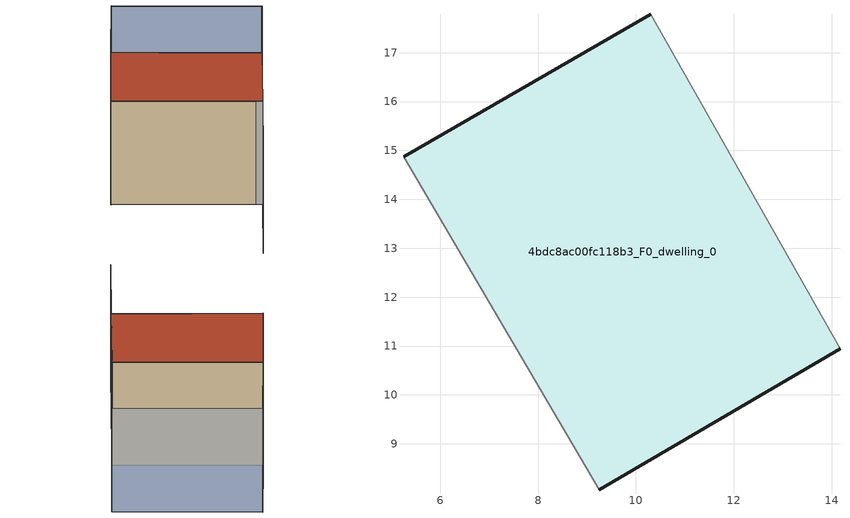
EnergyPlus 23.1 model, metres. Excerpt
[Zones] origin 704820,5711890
4bdc8ac00fc118b3_F0_dwelling_0
 floor ground (EU_floor_Construction): 14.17,10.95 10.3,17.78 5.25,14.87 9.25,8.06 z0
 wall outside (EU_wall_Construction): 5.25,14.87 10.3,17.78 / 14.17,10.95 9.25,8.06 z0:6
 wall adiabatic (EU_wall_Construction): 10.3,17.78 14.17,10.95 / 9.25,8.06 5.25,14.87 z0:6
 roof outside (EU_roof_Construction): 10.3,17.78 14.17,10.95 9.25,8.06 5.25,14.87 z6
shading: 18.89,13.71 14.94,20.45 / 5.25,14.9 9.25,8.06 / 9.25,8.06 4.31,5.18 / 15,20.49 18.92,13.67 / 18.92,13.67 14.17,10.95 / 14.17,10.95 10.26,17.77 / 10.26,17.77 15,20.49 z0:6
[Building]
EU S2 Campaign: North Axis=0; Terrain=City; Solar Distribution=FullExterior
[Site:Location]
London: Latitude=51.5; Longitude=-0.5; Time Zone=0; Elevation=25
[SizingPeriod:WeatherFileDays]
AnnualSizingPeriod: Begin Month=1; Begin Day of Month=1; End Month=12; End Day of Month=31; Day of Week for Start Day=Monday; Use Weather File Daylight Saving Period=No; Use Weather File Rain and Snow Indicators=No
[MATERIAL]
EU_InternalMass_Material: Roughness=MediumRough; Thickness=0.1; Conductivity=1; Density=1800; Specific Heat=900; Thermal Absorptance=0.9; Solar Absorptance=0.7; Visible Absorptance=0.7
[MATERIAL:NOMASS] Roughness=MediumRough; Thermal Absorptance=0.9; Solar Absorptance=0.7; Visible Absorptance=0.7
Name | Thermal Resistance
EU_wall_NoMass | 0.71061
EU_roof_NoMass | 2.41608
EU_floor_NoMass | 1.75078
[CONSTRUCTION]
EU_wall_Construction: EU_wall_NoMass
EU_roof_Construction: EU_roof_NoMass
EU_floor_Construction: EU_floor_NoMass
EU_InternalMass_Construction: EU_InternalMass_Material
[ZONE]
4bdc8ac00fc118b3_F0_dwelling_0: Type=1; Multiplier=1; Ceiling Height=autocalculate; Volume=272.676; Floor Area=autocalculate; Part of Total Floor Area=Yes
[INTERNALMASS]
4bdc8ac00fc118b3_F0_dwelling_0_EU_InternalMass: Construction=EU_InternalMass_Construction; Zone or ZoneList=4bdc8ac00fc118b3_F0_dwelling_0; Surface Area=45.446
[OTHEREQUIPMENT]
EU_Step8_InternalGain_4bdc8ac00fc118b3_F0_dwelling_0_f000: Fuel Type=Electricity; Zone or ZoneList or Space or SpaceList=4bdc8ac00fc118b3_F0_dwelling_0; Schedule=EU_Step8_GainSchedule_4bdc8ac00fc118b3_F0_dwelling_0_f000; Design Level Calculation Method=Watts/Area; Power per Zone Floor Area=1; Fraction Latent=0; Fraction Radiant=0; Fraction Lost=0; Carbon Dioxide Generation Rate=0; EndUse Subcategory=EU_Step8_InternalGains
[ZONEVENTILATION:DESIGNFLOWRATE]
EU_ConstantAir_4bdc8ac00fc118b3_F0_dwelling_0: Zone or ZoneList or Space or SpaceList=4bdc8ac00fc118b3_F0_dwelling_0; Schedule=EU_AlwaysOn; Design Flow Rate Calculation Method=AirChanges/Hour; Air Changes per Hour=0.496673; Ventilation Type=Natural; Fan Pressure Rise=0; Fan Total Efficiency=1; Constant Term Coefficient=1; Temperature Term Coefficient=0; Velocity Term Coefficient=0; Velocity Squared Term Coefficient=0; Minimum Indoor Temperature=-100; Maximum Indoor Temperature=100; Delta Temperature=-100; Minimum Outdoor Temperature=-100; Maximum Outdoor Temperature=100; Maximum Wind Speed=40
[HVACTEMPLATE:THERMOSTAT]
EU_HeatOnly_4bdc8ac00fc118b3_F0_dwelling_0: Constant Heating Setpoint=20; Constant Cooling Setpoint=50
[HVACTEMPLATE:ZONE:IDEALLOADSAIRSYSTEM]
4bdc8ac00fc118b3_F0_dwelling_0: Template Thermostat=EU_HeatOnly_4bdc8ac00fc118b3_F0_dwelling_0; System Availability Schedule=EU_AlwaysOn; Maximum Heating Supply Air Temperature=50; Minimum Cooling Supply Air Temperature=13; Maximum Heating Supply Air Humidity Ratio=0.0156; Minimum Cooling Supply Air Humidity Ratio=0.0077; Heating Limit=NoLimit; Cooling Limit=NoLimit; Heating Availability Schedule=EU_AlwaysOn; Cooling Availability Schedule=EU_CoolingOff; Dehumidification Control Type=ConstantSensibleHeatRatio; Cooling Sensible Heat Ratio=0.7; Dehumidification Setpoint=60; Humidification Control Type=None; Humidification Setpoint=30; Outdoor Air Method=None; Outdoor Air Flow Rate per Person=0.00944; Outdoor Air Flow Rate per Zone Floor Area=0; Outdoor Air Flow Rate per Zone=0; Demand Controlled Ventilation Type=None; Outdoor Air Economizer Type=NoEconomizer; Heat Recovery Type=None; Sensible Heat Recovery Effectiveness=0.7; Latent Heat Recovery Effectiveness=0.65
[SIZING:ZONE]
4bdc8ac00fc118b3_F0_dwelling_0: Zone Cooling Design Supply Air Temperature Input Method=SupplyAirTemperature; Zone Cooling Design Supply Air Temperature=13; Zone Heating Design Supply Air Temperature Input Method=SupplyAirTemperature; Zone Heating Design Supply Air Temperature=50; Zone Cooling Design Supply Air Humidity Ratio=0.008; Zone Heating Design Supply Air Humidity Ratio=0.008; Cooling Design Air Flow Method=DesignDay; Cooling Design Air Flow Rate=0; Cooling Minimum Air Flow per Zone Floor Area=0.000762; Cooling Minimum Air Flow=0; Cooling Minimum Air Flow Fraction=0.2; Heating Design Air Flow Method=DesignDay; Heating Design Air Flow Rate=0; Heating Maximum Air Flow per Zone Floor Area=0.002032; Heating Maximum Air Flow=0.141576; Heating Maximum Air Flow Fraction=0.3; Account for Dedicated Outdoor Air System=No; Dedicated Outdoor Air System Control Strategy=NeutralSupplyAir; Dedicated Outdoor Air Low Setpoint Temperature for Design=autosize; Dedicated Outdoor Air High Setpoint Temperature for Design=autosize; Zone Load Sizing Method=Sensible Load Only No Latent Load; Zone Latent Cooling Design Supply Air Humidity Ratio Input Method=HumidityRatioDifference; Zone Cooling Design Supply Air Humidity Ratio Difference=0.005; Zone Latent Heating Design Supply Air Humidity Ratio Input Method=HumidityRatioDifference; Zone Humidification Design Supply Air Humidity Ratio Difference=0.005
[SCHEDULE:CONSTANT]
Name | Hourly Value
EU_AlwaysOn | 1
EU_CoolingOff | 0
[SCHEDULE:FILE]
EU_Step8_GainSchedule_4bdc8ac00fc118b3_F0_dwelling_0_f000: File=../../schedules/4bdc8ac00fc118b3/4bdc8ac00fc118b3_F0_dwelling_0_f000_gain.csv; Column Number=1; Rows to Skip at Top=0; Number of Hours of Data=8760; Column Separator=Comma; Interpolate to Timestep=No; Minutes per Item=60; Adjust Schedule for Daylight Savings=Yes
